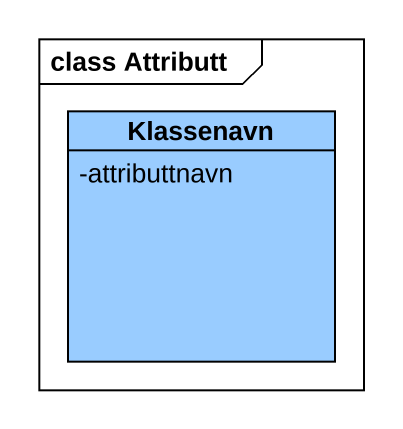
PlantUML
@startuml
mainframe class Attributt
hide circle
hide empty members
skinparam classAttributeIconSize 0
class Klassenavn #99CCFF {
  -attributtnavn
}
@enduml
